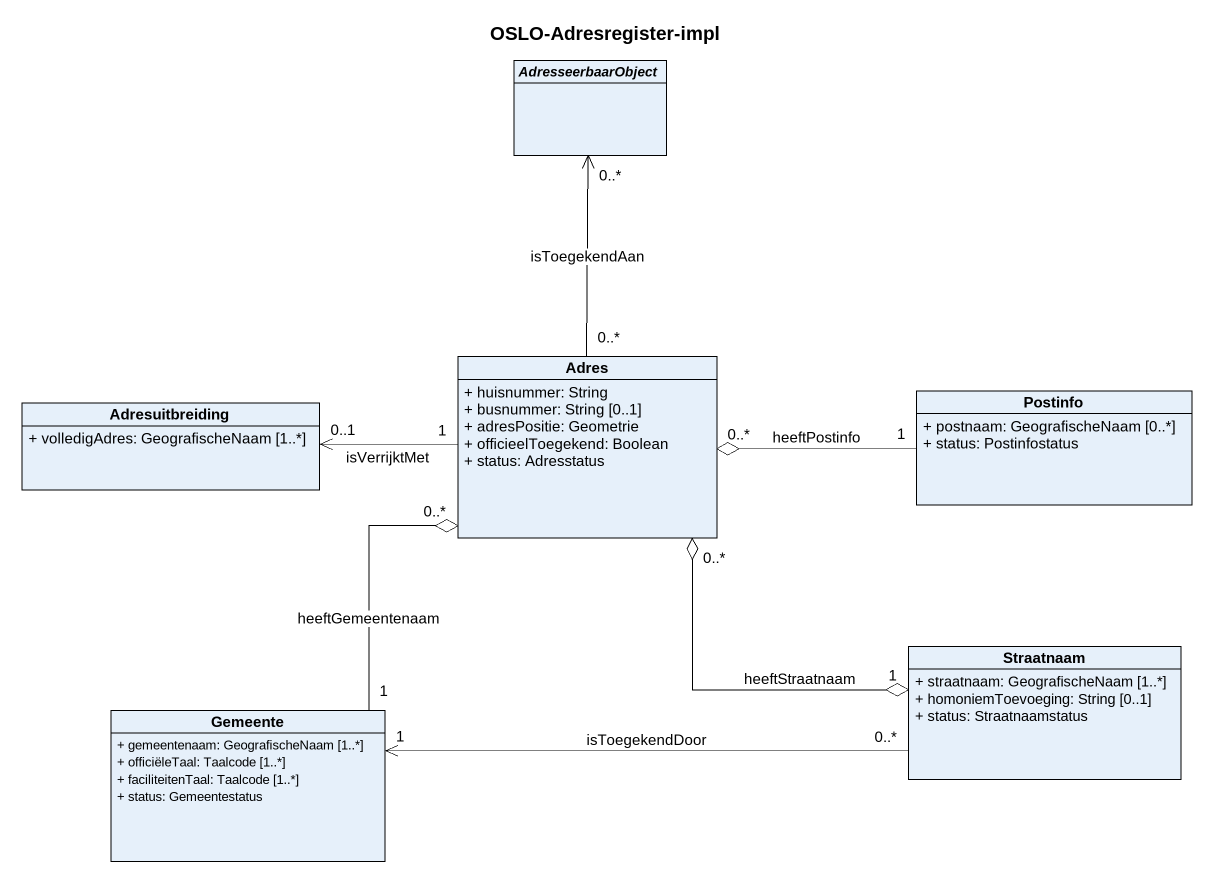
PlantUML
@startuml
title OSLO-Adresregister-impl
hide circle
hide empty members
skinparam classAttributeIconSize 0
abstract class AdresseerbaarObject
class Adresuitbreiding {
  + volledigAdres: GeografischeNaam [1..*]
}
class Adres {
  + huisnummer: String
  + busnummer: String [0..1]
  + adresPositie: Geometrie
  + officieelToegekend: Boolean
  + status: Adresstatus
}
class Postinfo {
  + postnaam: GeografischeNaam [0..*]
  + status: Postinfostatus
}
class Straatnaam {
  + straatnaam: GeografischeNaam [1..*]
  + homoniemToevoeging: String [0..1]
  + status: Straatnaamstatus
}
class Gemeente {
  + gemeentenaam: GeografischeNaam [1..*]
  + officiëleTaal: Taalcode [1..*]
  + faciliteitenTaal: Taalcode [1..*]
  + status: Gemeentestatus
}
Adres "0..*" -up-> "0..*" AdresseerbaarObject : isToegekendAan
Adres "1" -left-> "0..1" Adresuitbreiding : isVerrijktMet
Adres "0..*" o-right- "1" Postinfo : heeftPostinfo
Adres "0..*" o-right-o "1" Straatnaam : heeftStraatnaam
Adres "0..*" o-- "1" Gemeente : heeftGemeentenaam
Straatnaam "0..*" -left-> "1" Gemeente : isToegekendDoor
@enduml
